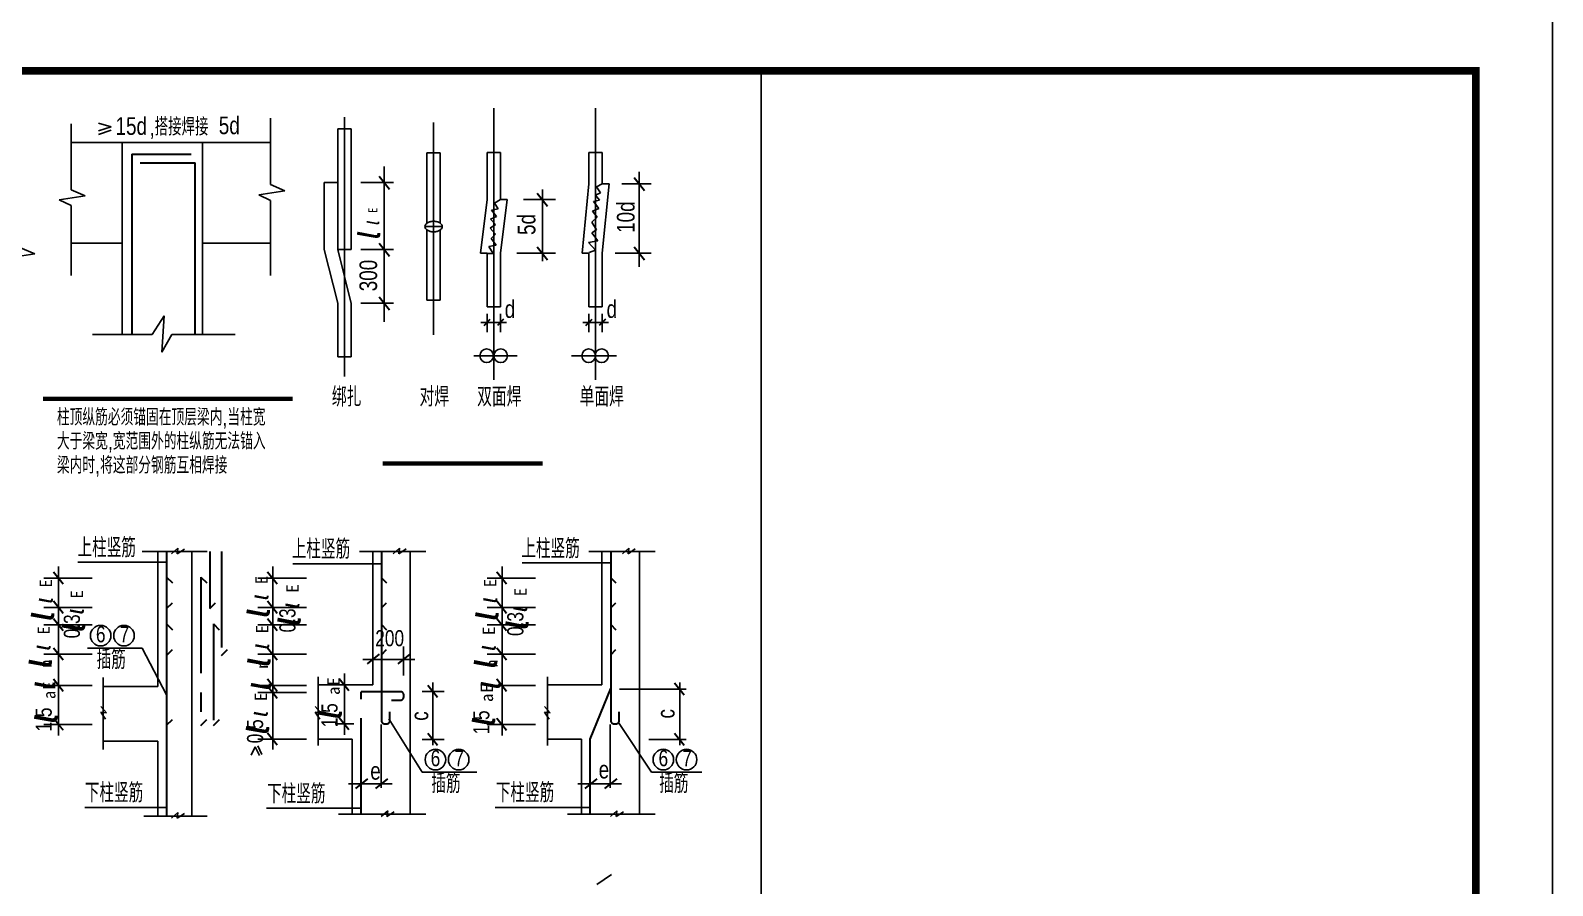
# Model space of a CAD drawing. Extents: x 299218 to 746073, y -331171 to -40619.
# Drawn here: x 440238 to 460052, y -101523 to -90397 of the extents above; entities that cross this region are included whole.
import ezdxf
from ezdxf.enums import TextEntityAlignment as Align

# ---------------------------------------------------------------- set-up
doc = ezdxf.new("R2010")
doc.units = 0
doc.header["$LTSCALE"] = 1000
doc.header["$MEASUREMENT"] = 0
doc.linetypes.add('CENTER', pattern=[2, 1.25, -0.25, 0.25, -0.25])
doc.layers.add('1', color=1, linetype='CENTER', lineweight=30)
for name, color, linetype in [('14', 2, 'Continuous'), ('2', 7, 'Continuous'), ('3', 3, 'Continuous'), ('_0', 7, 'Continuous'), ('DIM_SYMB', 3, 'Continuous'), ('LP2', 2, 'Continuous'), ('PUB_DIM', 3, 'Continuous'), ('PUB_TITLE', 4, 'Continuous'), ('ZB2', 3, 'Continuous'), ('柱线', 2, 'Continuous')]:
    doc.layers.add(name, color=color, linetype=linetype)
doc.styles.add('-宋体', font='', dxfattribs={"width": 0.8})
doc.styles.add('GS_Rein', font='GS_TXT.shx', dxfattribs={"width": 0.7, "bigfont": 'GS_HZTXT.shx'})
doc.styles.add('WMF-宋体0', font='')
doc.styles.get('-宋体').set_extended_font_data('SimSun')
doc.styles.get('WMF-宋体0').set_extended_font_data('SimSun')

# ---------------------------------------------------------------- blocks, each defined once
blk = doc.blocks.new('21')
at = {"color": 7, "style": 'WMF-宋体0'}
blk.add_text('ι', height=400, rotation=350, dxfattribs=at).set_placement((187212, -120479))
for s, p in [('a', (187568, -120476)), ('E', (187688, -120476))]:
    blk.add_text(s, height=160, dxfattribs=at).set_placement(p)
blk = doc.blocks.new('A$C30D65830')
at = {"color": 7, "style": 'WMF-宋体0'}
for height, p in [(500, (-461, -101)), (300, (-154, -92))]:
    blk.add_text('ι', height=height, rotation=350, dxfattribs=at).set_placement(p)
blk.add_text('E', height=200, dxfattribs=at).set_placement((134, -97))
blk = doc.blocks.new('弘吉车间2')
at = {"layer": '14'}
blk.add_lwpolyline([(-9300, 0), (0, 0), (0, 40000), (-9300, 40000)], close=True, dxfattribs=at)

msp = doc.modelspace()

# ---------------------------------------------------------------- linework, layer by layer
for p, q in [((443364.7, -91536.3, -2616.3), (443364.7, -92402.8, -2616.3)), ((440766.8, -91611.9, -2616.3), (440766.8, -92468.7, -2616.3)), ((440952, -92547.9, -2616.3), (440766.8, -92468.7, -2616.3)), ((443211, -92534.2, -2616.3), (443549.9, -92482.1, -2616.3)), ((443549.9, -92482.1, -2616.3), (443364.7, -92402.8, -2616.3)), ((440613.1, -92600, -2616.3), (440952, -92547.9, -2616.3)), ((440766.8, -92676.7, -2616.3), (440613.1, -92600, -2616.3)), ((440766.8, -92676.7, -2616.3), (440766.8, -93587.1, -2616.3)), ((443364.7, -92610.9, -2616.3), (443211, -92534.2, -2616.3)), ((443364.7, -92610.9, -2616.3), (443364.7, -93584.2, -2616.3)), ((439956.5, -93356.1, -2616.3), (440295.4, -93304.1, -2616.3)), ((440295.4, -93304.1, -2616.3), (440110.2, -93224.8, -2616.3)), ((441823.3, -94352.2, -2616.3), (441980.6, -94110.8, -2616.3)), ((441980.6, -94110.8, -2616.3), (441949.1, -94582, -2616.3)), ((441046.3, -94352.2, -2616.3), (441823.3, -94352.2, -2616.3)), ((441949.1, -94582, -2616.3), (442078.9, -94352.2, -2616.3)), ((442078.9, -94352.2, -2616.3), (442904.7, -94352.2, -2616.3)), ((442074.8, -97207.6), (442158.8, -97134)), ((442158.8, -97134), (442148.3, -97207.6)), ((442148.3, -97207.6), (442242.9, -97144.5)), ((444959.4, -97205.8), (445043.5, -97132.2)), ((445043.5, -97132.2), (445032.9, -97205.8)), ((445032.9, -97205.8), (445127.5, -97142.7)), ((447943.7, -97205.8), (448027.8, -97132.2)), ((448027.8, -97132.2), (448017.3, -97205.8)), ((448017.3, -97205.8), (448111.8, -97142.7)), ((441153.3, -99191.4), (441226.9, -99275.5)), ((443944.3, -99191.4), (444017.9, -99275.5)), ((446928.6, -99191.4), (447002.2, -99275.5)), ((441226.9, -99275.5), (441153.3, -99265)), ((441153.3, -99265), (441216.3, -99359.5)), ((444017.9, -99275.5), (443944.3, -99265)), ((443944.3, -99265), (444007.4, -99359.5)), ((447002.2, -99275.5), (446928.6, -99265)), ((446928.6, -99265), (446991.7, -99359.5)), ((443112.4, -99827.6), (443165, -99716.2)), ((443165, -99716.2), (443219.7, -99829.6)), ((443197.4, -99706.1), (443252.1, -99819.5)), ((442074.8, -100647.3), (442158.8, -100573.7)), ((442158.8, -100573.7), (442148.3, -100647.3)), ((442148.3, -100647.3), (442242.9, -100584.2)), ((444804.3, -100625.3), (444888.4, -100551.7)), ((444888.4, -100551.7), (444877.8, -100625.3)), ((444877.8, -100625.3), (444972.4, -100562.2)), ((447788.6, -100625.3), (447872.7, -100551.7)), ((447872.7, -100551.7), (447862.2, -100625.3)), ((447862.2, -100625.3), (447956.7, -100562.2))]:
    msp.add_line(p, q)
at = {"layer": '1', "color": 6}
for p, q in [((441559, -92008, -2616.3), (442329.6, -92008, -2616.3)), ((441666.1, -92121.4, -2616.3), (442383.1, -92121.4, -2616.3)), ((444777.3, -92291.8, -5232.6), (444912.2, -92460.6, -5232.6)), ((448095.6, -92309.7, -5232.6), (448230.5, -92478.5, -5232.6)), ((446835.8, -92513.2, -5232.6), (446970.8, -92681.9, -5232.6)), ((444777.3, -93163.9, -5232.6), (444912.2, -93332.7, -5232.6)), ((446835.8, -93210.8, -5232.6), (446970.8, -93379.6, -5232.6)), ((448095.6, -93210.8, -5232.6), (448230.5, -93379.6, -5232.6)), ((444777.3, -93861.6, -5232.6), (444912.2, -94030.3, -5232.6)), ((446142.5, -94235), (446222.5, -94155)), ((446397, -94155), (446317, -94235)), ((447468.2, -94235), (447548.2, -94155)), ((447722.6, -94155), (447642.6, -94235)), ((442574.4, -97176.1), (442574.4, -97919.1)), ((442725.3, -97176.1), (442725.3, -98531.1)), ((440537.6, -97439.6), (440662.9, -97596.4)), ((443326, -97439.6), (443451.3, -97596.4)), ((446310.3, -97439.6), (446435.6, -97596.4)), ((442011.3, -97510.9), (442086.2, -97585.8)), ((442457.4, -97510.9), (442457.4, -99438.3)), ((442457.4, -97510.9), (442532.3, -97585.8)), ((444807.6, -97518.8), (444874.6, -97585.8)), ((447792, -97518.8), (447858.9, -97585.8)), ((440537.6, -97820.3), (440662.9, -97977)), ((442011.3, -97919.1), (442086.2, -97844.2)), ((442574.4, -97919.1), (442649.3, -97844.2)), ((443326, -97820.3), (443451.3, -97977)), ((444807.6, -97911.1), (444874.6, -97844.2)), ((446310.3, -97820.3), (446435.6, -97977)), ((447792, -97911.1), (447858.9, -97844.2)), ((440537.6, -98049.4), (440662.9, -98206.1)), ((443326, -98049.4), (443451.3, -98206.1)), ((446310.3, -98049.4), (446435.6, -98206.1)), ((442011.3, -98119.6), (442086.2, -98194.5)), ((442619.4, -98119.6), (442619.4, -99438.3)), ((442619.4, -98119.6), (442694.3, -98194.5)), ((444807.6, -98127.6), (444874.6, -98194.5)), ((447792, -98127.6), (447858.9, -98194.5)), ((440537.6, -98427.9), (440662.9, -98584.7)), ((442011.3, -98527.8), (442086.2, -98452.9)), ((442725.3, -98531.1), (442803.5, -98452.9)), ((443326, -98427.9), (443451.3, -98584.7)), ((444807.6, -98519.8), (444874.6, -98452.9)), ((446310.3, -98427.9), (446435.6, -98584.7)), ((447792, -98519.8), (447858.9, -98452.9)), ((444776.3, -98514.2), (444619.6, -98639.5)), ((445179, -98514.2), (445022.3, -98639.5)), ((440537.6, -98835), (440662.9, -98991.8)), ((443326, -98835), (443451.3, -98991.8)), ((444258.6, -98827), (444383.9, -98983.7)), ((446310.3, -98835), (446435.6, -98991.8)), ((443326, -98925.9), (443451.3, -99082.6)), ((445056.8, -99001), (444541.7, -99001)), ((444541.7, -100595.6), (444541.7, -99001)), ((445097.3, -99069.5), (445097.3, -99041.5)), ((445410.2, -98916.7), (445535.5, -99073.4)), ((447526.1, -99619.8), (447792, -98959.4)), ((448623.4, -98885.9), (448748.7, -99042.6)), ((444918.4, -99376.9), (444918.4, -99262.2)), ((444938.8, -99110), (445056.8, -99110)), ((447902.7, -99376.9), (447902.7, -99262.2)), ((442011.3, -99435), (442086.2, -99360.1)), ((442457.4, -99438.3), (442535.6, -99360.1)), ((442619.4, -99438.3), (442697.6, -99360.1)), ((444258.6, -99335.4), (444383.9, -99492.1)), ((444848.1, -99417.4), (444877.9, -99417.4)), ((446310.3, -99343.4), (446435.6, -99500.2)), ((447832.5, -99417.4), (447862.2, -99417.4)), ((443326, -99536), (443451.3, -99692.8)), ((445410.2, -99538.6), (445535.5, -99695.3)), ((447526.1, -100595.6), (447526.1, -99619.8)), ((448623.4, -99538.6), (448748.7, -99695.3)), ((444626.4, -100132.8), (444469.7, -100258.2)), ((444885, -100132.8), (444728.3, -100258.2)), ((447610.7, -100132.8), (447454, -100258.2)), ((447869.3, -100132.8), (447712.6, -100258.2))]:
    msp.add_line(p, q, dxfattribs=at)
at = {"layer": '1', "color": 6, "linetype": 'ByBlock'}
for p, q in [((441559, -92008, -2616.3), (441559, -94352.2, -2616.3)), ((442383.1, -94352.2, -2616.3), (442383.1, -92121.4, -2616.3)), ((442008, -97176.1), (442008, -100617.8)), ((444807.6, -97176.1), (444807.6, -99376.9)), ((447792, -97176.1), (447792, -99376.9))]:
    msp.add_line(p, q, dxfattribs=at)
at = {"layer": '1', "color": 6}
for centre, start, end in [((445056.8, -99041.5), 0, 90), ((445056.8, -99069.5), 270, 0), ((444848.1, -99376.9), 180, 270), ((444877.9, -99376.9), 270, 0), ((447832.5, -99376.9), 180, 270), ((447862.2, -99376.9), 270, 0)]:
    msp.add_arc(centre, 40.5, start, end, dxfattribs=at)
at = {"layer": '2', "color": 2, "ltscale": 15}
for p, q in [((444325.4, -94898, -5232.6), (444325.4, -91523.4, -5232.6)), ((446269.7, -94940.9, -5232.6), (446269.7, -91408.6, -5232.6)), ((447595.4, -94940.9, -5232.6), (447595.4, -91408.6, -5232.6)), ((444238.2, -91678.5, -5232.6), (444238.2, -93248.3, -5232.6)), ((444412.6, -91678.5, -5232.6), (444238.2, -91678.5, -5232.6)), ((444412.6, -93248.3, -5232.6), (444412.6, -91678.5, -5232.6)), ((445486.1, -94356.8, -5232.6), (445486.1, -91594.5, -5232.6)), ((440766.8, -91856.3, -2616.3), (443364.7, -91856.3, -2616.3)), ((441430.8, -93164.5, -2616.3), (441430.8, -91856.3, -2616.3)), ((442477.3, -93164.5, -2616.3), (442477.3, -91856.3, -2616.3)), ((445398.9, -91989.5, -5232.6), (445398.9, -92905, -5232.6)), ((445573.3, -91989.5, -5232.6), (445398.9, -91989.5, -5232.6)), ((445573.3, -92905, -5232.6), (445573.3, -91989.5, -5232.6)), ((446182.5, -91987.1, -5232.6), (446182.5, -92597.5, -5232.6)), ((446182.5, -91987.1, -5232.6), (446357, -91987.1, -5232.6)), ((446357, -91987.1, -5232.6), (446357, -92597.5, -5232.6)), ((447508.2, -91987.1, -5232.6), (447508.2, -92394.1, -5232.6)), ((447508.2, -91987.1, -5232.6), (447682.6, -91987.1, -5232.6)), ((447682.6, -91987.1, -5232.6), (447682.6, -92394.1, -5232.6)), ((444844.7, -92166.9, -5232.6), (444844.7, -94188, -5232.6)), ((448163.1, -92235.1, -5232.6), (448163.1, -93474.8, -5232.6)), ((444063.8, -92376.2, -5232.6), (444063.8, -93245.4, -5232.6)), ((444063.8, -92376.2, -5232.6), (444238.2, -92376.2, -5232.6)), ((444537.5, -92376.2, -5232.6), (444962.6, -92376.2, -5232.6)), ((446903.3, -92464.7, -5232.6), (446903.3, -93398.3, -5232.6)), ((447508.2, -92394.1, -5232.6), (447421, -93295.2, -5232.6)), ((447660.2, -92509.2, -5232.6), (447592.3, -92539.4, -5232.6)), ((447682.6, -92394.1, -5232.6), (447607.4, -92433.9, -5232.6)), ((447607.4, -92433.9, -5232.6), (447660.2, -92509.2, -5232.6)), ((447769.8, -92394.1, -5232.6), (447682.6, -93295.2, -5232.6)), ((447682.6, -92394.1, -5232.6), (447769.8, -92394.1, -5232.6)), ((447938.3, -92394.1, -5232.6), (448316.2, -92394.1, -5232.6)), ((446182.5, -92597.5, -5232.6), (446095.3, -93295.2, -5232.6)), ((446328.6, -92716.4, -5232.6), (446240.8, -92733.9, -5232.6)), ((446357, -92597.5, -5232.6), (446280.3, -92646.2, -5232.6)), ((446280.3, -92646.2, -5232.6), (446328.6, -92716.4, -5232.6)), ((446357, -93295.2, -5232.6), (446444.2, -92597.5, -5232.6)), ((446357, -92597.5, -5232.6), (446444.2, -92597.5, -5232.6)), ((446658.6, -92597.5, -5232.6), (447071.8, -92597.5, -5232.6)), ((447637.6, -92712.7, -5232.6), (447554.6, -92750.3, -5232.6)), ((447645.1, -92607.2, -5232.6), (447569.7, -92622.2, -5232.6)), ((447569.7, -92622.2, -5232.6), (447637.6, -92712.7, -5232.6)), ((447592.3, -92539.4, -5232.6), (447645.1, -92607.2, -5232.6)), ((446293.5, -92922.6, -5232.6), (446223.2, -92970.9, -5232.6)), ((446306.7, -92817.3, -5232.6), (446227.6, -92852.4, -5232.6)), ((446227.6, -92852.4, -5232.6), (446293.5, -92922.6, -5232.6)), ((446240.8, -92733.9, -5232.6), (446306.7, -92817.3, -5232.6)), ((447615, -92825.7, -5232.6), (447547.1, -92893.5, -5232.6)), ((447547.1, -92893.5, -5232.6), (447607.4, -92991.4, -5232.6)), ((447554.6, -92750.3, -5232.6), (447615, -92825.7, -5232.6)), ((445372.7, -92948.8, -5232.6), (445599.4, -92948.8, -5232.6)), ((445398.9, -92992.6, -5232.6), (445398.9, -93908.1, -5232.6)), ((445573.3, -93908.1, -5232.6), (445573.3, -92992.6, -5232.6)), ((446223.2, -92970.9, -5232.6), (446293.5, -93045.5, -5232.6)), ((446293.5, -93045.5, -5232.6), (446236.4, -93102.6, -5232.6)), ((446236.4, -93102.6, -5232.6), (446302.3, -93190.3, -5232.6)), ((447607.4, -92991.4, -5232.6), (447547.1, -93029.1, -5232.6)), ((447547.1, -93029.1, -5232.6), (447622.5, -93134.6, -5232.6)), ((440766.8, -93164.5, -2616.3), (441430.8, -93164.5, -2616.3)), ((441430.8, -93164.5, -2616.3), (441430.8, -94352.2, -2616.3)), ((442477.3, -93164.5, -2616.3), (442477.3, -94352.2, -2616.3)), ((442477.3, -93164.5, -2616.3), (443364.7, -93164.5, -2616.3)), ((442520.9, -93164.5, -2616.3), (443364.7, -93164.5, -2616.3)), ((444063.8, -93245.4, -5232.6), (444238.2, -93946, -5232.6)), ((444238.2, -93248.3, -5232.6), (444412.6, -93948.9, -5232.6)), ((444238.2, -93248.3, -5232.6), (444412.6, -93248.3, -5232.6)), ((444537.5, -93248.3, -5232.6), (444962.6, -93248.3, -5232.6)), ((446095.3, -93295.2, -5232.6), (446182.5, -93295.2, -5232.6)), ((446182.5, -93295.2, -5232.6), (446182.5, -93992.9, -5232.6)), ((446262.7, -93300, -5232.6), (446183.7, -93300, -5232.6)), ((446302.3, -93190.3, -5232.6), (446205.7, -93207.9, -5232.6)), ((446205.7, -93207.9, -5232.6), (446262.7, -93300, -5232.6)), ((446357, -93295.2, -5232.6), (446357, -93992.9, -5232.6)), ((446571.4, -93295.2, -5232.6), (447071.8, -93295.2, -5232.6)), ((447421, -93295.2, -5232.6), (447508.2, -93295.2, -5232.6)), ((447622.5, -93134.6, -5232.6), (447501.9, -93157.2, -5232.6)), ((447501.9, -93157.2, -5232.6), (447592.3, -93255.2, -5232.6)), ((447508.2, -93295.2, -5232.6), (447508.2, -93992.9, -5232.6)), ((447592.3, -93255.2, -5232.6), (447509.4, -93285.3, -5232.6)), ((447682.6, -93295.2, -5232.6), (447682.6, -93992.9, -5232.6)), ((447851.1, -93295.2, -5232.6), (448316.2, -93295.2, -5232.6)), ((445398.9, -93908.1, -5232.6), (445573.3, -93908.1, -5232.6)), ((444238.2, -93946, -5232.6), (444238.2, -94643.6, -5232.6)), ((444412.6, -93946, -5232.6), (444412.6, -94643.6, -5232.6)), ((444537.5, -93946, -5232.6), (444962.6, -93946, -5232.6)), ((446182.5, -93992.9, -5232.6), (446357, -93992.9, -5232.6)), ((447508.2, -93992.9, -5232.6), (447682.6, -93992.9, -5232.6)), ((444238.2, -94643.6, -5232.6), (444412.6, -94643.6, -5232.6)), ((446008.9, -94632.3, -5232.6), (446574.9, -94632.3, -5232.6)), ((447283.1, -94632.3, -5232.6), (447866.2, -94632.3, -5232.6))]:
    msp.add_line(p, q, dxfattribs=at)
at = {"layer": '2'}
for p, q in [((442539.6, -97176.1), (441694, -97176.1)), ((441897.2, -97176.1), (441897.2, -98932.3)), ((442341.1, -100617.8), (442341.1, -97176.1)), ((445384.3, -97176.1), (444520.8, -97176.1)), ((444693.2, -97176.1), (444693.2, -98910.1)), ((445181.4, -100595.6), (445181.4, -97176.1)), ((448368.6, -97176.1), (447505.1, -97176.1)), ((447677.5, -97176.1), (447677.5, -98910.1)), ((448165.7, -100595.6), (448165.7, -97176.1)), ((440604.1, -97370.2), (440604.1, -99568.9)), ((442008, -97313.1), (440855.5, -97313.1)), ((443326, -97439.6), (443451.3, -97596.4)), ((443392.5, -97370.2), (443392.5, -99568.9)), ((443392.5, -97370.2), (443392.5, -99753.1)), ((444807.6, -97335), (443655.2, -97335)), ((446310.3, -97439.6), (446435.6, -97596.4)), ((446376.8, -97370.2), (446376.8, -99568.9)), ((446376.8, -97370.2), (446376.8, -99568.9)), ((447792, -97324.1), (446639.5, -97324.1)), ((440411, -97522.8), (441041.6, -97522.8)), ((443199.4, -97522.8), (443829.9, -97522.8)), ((443199.4, -97522.8), (443829.9, -97522.8)), ((446183.7, -97522.8), (446814.3, -97522.8)), ((446183.7, -97522.8), (446814.3, -97522.8)), ((440411, -97903.4), (441041.6, -97903.4)), ((443199.4, -97903.4), (443829.9, -97903.4)), ((446183.7, -97903.4), (446814.3, -97903.4)), ((440411, -98132.5), (441041.6, -98132.5)), ((443199.4, -98132.5), (443829.9, -98132.5)), ((446183.7, -98132.5), (446814.3, -98132.5)), ((441691.5, -98434), (440980.3, -98434)), ((441691.5, -98434), (442008, -99041.8)), ((443326, -98427.9), (443451.3, -98584.7)), ((445095.9, -98410.5), (445095.9, -98791.2)), ((446310.3, -98427.9), (446435.6, -98584.7)), ((440411, -98511.1), (441041.6, -98511.1)), ((443199.4, -98511.1), (443829.9, -98511.1)), ((443199.4, -98511.1), (443829.9, -98511.1)), ((444565.3, -98580.6), (445241.5, -98580.6)), ((446183.7, -98511.1), (446814.3, -98511.1)), ((446183.7, -98511.1), (446814.3, -98511.1)), ((441184.8, -98817.5), (441184.8, -99754.4)), ((443326, -98835), (443451.3, -98991.8)), ((443984.1, -98806.9), (443984.1, -99701.5)), ((444258.6, -98827), (444383.9, -98983.7)), ((444325, -98762.9), (444325, -99560.9)), ((446310.3, -98835), (446435.6, -98991.8)), ((446968.5, -98806.9), (446968.5, -99701.5)), ((440411, -98918.2), (441041.6, -98918.2)), ((441897.2, -98932.3), (441184.8, -98932.3)), ((443199.4, -98918.2), (443829.9, -98918.2)), ((443199.4, -98918.2), (443829.9, -98918.2)), ((443199.4, -99009), (443829.9, -99009)), ((443199.4, -99009), (443829.9, -99009)), ((443326, -98925.9), (443451.3, -99082.6)), ((444693.2, -98910.1), (443984.1, -98910.1)), ((444046.9, -98910.1), (444446.6, -98910.1)), ((444046.9, -98910.1), (444446.6, -98910.1)), ((445622.1, -98999.8), (445336.9, -98999.8)), ((445476.6, -99695.6), (445476.6, -98878.7)), ((446183.7, -98918.2), (446814.3, -98918.2)), ((446183.7, -98918.2), (446814.3, -98918.2)), ((447677.5, -98910.1), (446968.5, -98910.1)), ((447908, -98969), (448772, -98969)), ((448689.9, -99695.6), (448689.9, -98878.7)), ((440411, -99426.6), (441041.6, -99426.6)), ((440537.6, -99343.4), (440662.9, -99500.2)), ((444206.9, -99418.5), (444446.6, -99418.5)), ((444206.9, -99418.5), (444446.6, -99418.5)), ((444258.6, -99335.4), (444383.9, -99492.1)), ((444801.9, -100250.2), (444801.9, -99426.6)), ((445337.7, -100046.8), (444902.1, -99351.6)), ((446183.7, -99426.6), (446814.3, -99426.6)), ((446183.7, -99426.6), (446814.3, -99426.6)), ((446310.3, -99343.4), (446435.6, -99500.2)), ((447786.2, -100250.2), (447786.2, -99426.6)), ((448323.6, -100046.8), (447892.4, -99399.3)), ((441184.8, -99642), (441897.2, -99642)), ((441897.2, -99642), (441897.2, -100617.8)), ((443199.4, -99619.2), (443829.9, -99619.2)), ((443199.4, -99619.2), (443829.9, -99619.2)), ((443984.1, -99619.2), (444427.3, -99619.2)), ((444427.3, -99619.2), (444427.3, -100595.6)), ((445622.1, -99621.7), (445336.9, -99621.7)), ((446968.5, -99619.2), (447411.6, -99619.2)), ((447411.6, -99619.2), (447411.6, -100595.6)), ((448287.7, -99621.7), (448772, -99621.7)), ((446048.9, -100046.8), (445337.7, -100046.8)), ((448978.3, -100046.8), (448323.6, -100046.8)), ((444378.5, -100199.3), (444947.5, -100199.3)), ((447362.8, -100199.3), (447931.8, -100199.3)), ((442008, -100506.4), (440945, -100506.4)), ((441714.1, -100617.8), (442539.6, -100617.8)), ((444541.7, -100517.4), (443309.8, -100517.4)), ((444246.5, -100595.6), (445384.3, -100595.6)), ((447526.1, -100506.5), (446285.5, -100506.5)), ((447230.9, -100595.6), (448368.6, -100595.6))]:
    msp.add_line(p, q, dxfattribs=at)
at = {"layer": '2', "color": 2, "ltscale": 15, "elevation": -5232.6}
msp.add_lwpolyline([(445372.7, -92948.8, 0.1509731), (445380.2, -92973.1, 0.1070074), (445405.9, -92997.4, 0.0748851), (445440.7, -93011.9, 0.0615879), (445486.1, -93017.6, 0.0615879), (445531.5, -93011.9, 0.0748851), (445566.2, -92997.4, 0.1070074), (445592, -92973.1, 0.1509731), (445599.4, -92948.8, 0.1509731), (445592, -92924.6, 0.1070074), (445566.2, -92900.2, 0.0748851), (445531.5, -92885.7, 0.0615879), (445486.1, -92880.1, 0.0615879), (445440.7, -92885.7, 0.0748851), (445405.9, -92900.2, 0.1070074), (445380.2, -92924.6, 0.1509731)], format="xyb", close=True, dxfattribs=at)
at = {"layer": '2', "color": 2, "ltscale": 15}
for centre in [(446176.7, -94629.8, -5232.6), (446359.8, -94629.8, -5232.6), (447504.5, -94629.8, -5232.6), (447674.1, -94629.8, -5232.6)]:
    msp.add_circle(centre, 88.2, dxfattribs=at)
at = {"layer": '2'}
for centre in [(441152.4, -98271.3), (441455.6, -98271.3), (445509.8, -99884.1), (445813, -99884.1), (448476.1, -99884.1), (448779.3, -99884.1)]:
    msp.add_circle(centre, 133.7, dxfattribs=at)
at = {"layer": 'DIM_SYMB', "const_width": 56}
for points in [[(440400.2, -95192), (443652.5, -95192)], [(444823.5, -96030.6), (446904.9, -96030.6)]]:
    msp.add_lwpolyline(points, dxfattribs=at)
at = {"layer": 'DIM_SYMB', "color": 7}
msp.add_lwpolyline([(447801.1, -101378.6), (447610.2, -101510.7)], dxfattribs=at)
at = {"layer": 'LP2'}
for p, q in [((441287.7, -91650.2, -2616.3), (441122.6, -91604.3, -2616.3)), ((441122.6, -91705.3, -2616.3), (441287.7, -91650.2, -2616.3)), ((441123.7, -91749.6, -2616.3), (441288.8, -91694.5, -2616.3))]:
    msp.add_line(p, q, dxfattribs=at)
at = {"layer": 'PUB_DIM'}
for p, q in [((446182.5, -94083.8), (446182.5, -94322.5)), ((446357, -94083.8), (446357, -94322.5)), ((447508.2, -94083.8), (447508.2, -94322.5)), ((447682.6, -94083.8), (447682.6, -94322.5)), ((446182.5, -94195), (446102.5, -94195)), ((446182.5, -94195), (446357, -94195)), ((446357, -94195), (446437, -94195)), ((447508.2, -94195), (447428.2, -94195)), ((447508.2, -94195), (447682.6, -94195)), ((447682.6, -94195), (447762.6, -94195))]:
    msp.add_line(p, q, dxfattribs=at)
at = {"layer": 'PUB_TITLE'}
msp.add_lwpolyline([(385751.6, -131922.2), (460051.6, -131922.2), (460051.6, -89922.2), (385751.6, -89922.2)], close=True, dxfattribs=at)
at = {"layer": 'PUB_TITLE', "const_width": 100}
msp.add_lwpolyline([(388251.6, -130922.2), (459051.6, -130922.2), (459051.6, -90922.2), (388251.6, -90922.2)], close=True, dxfattribs=at)

# ---------------------------------------------------------------- block references
at = {"xscale": 0.8000000000465661, "yscale": 0.8000000000465661, "zscale": 0.8000000000465661, "rotation": 90}
for p in [(440442.2, -97752), (443249.4, -97709.5), (443651.2, -97818.5), (446226.3, -97747.9), (446618, -97865.2), (440845.3, -97895.7), (440412.8, -98364.6), (443258.4, -98348.9), (446207.8, -98369.5), (443239.9, -99229)]:
    msp.add_blockref('A$C30D65830', p, dxfattribs=at)
at = {"rotation": 90}
for p in [(323789, -286610.9), (320087.1, -286665), (325783.8, -286702.6)]:
    msp.add_blockref('21', p, dxfattribs=at)
at = {"layer": '_0'}
msp.add_blockref('弘吉车间2', (459051.6, -130922.2), dxfattribs=at)

# ---------------------------------------------------------------- texts
at = {"color": 7, "style": '-宋体', "width": 0.8}
for s, height, rotation, p in [('E', 120, 90, (444755.3, -92768.5)), ('ι', 218.9, 80, (444769.2, -92946)), ('ι', 400, 80, (444771.3, -93145))]:
    msp.add_text(s, height=height, rotation=rotation, dxfattribs=at).set_placement(p)
at = {"color": 7, "style": 'WMF-宋体0'}
for s, height, rotation, p in [('n', 150, 90, (440513.8, -98688)), ('n', 150, 90, (443328.7, -98699.3)), ('n', 150, 90, (446319.5, -98686)), ('ι', 350, 80, (440536.9, -99005.4)), ('ι', 350, 80, (443351.8, -99016.7)), ('ι', 350, 80, (446342.6, -99003.4))]:
    msp.add_text(s, height=height, rotation=rotation, dxfattribs=at).set_placement(p)
at = {"layer": '2', "color": 2, "ltscale": 15, "style": 'GS_Rein', "width": 0.8}
for s, p in [('10d', (448101.8, -93031.4, -5232.6)), ('5d', (446811.4, -93058.2, -5232.6)), ('300', (444751, -93791.1, -5232.6))]:
    msp.add_text(s, height=230, rotation=90, dxfattribs=at).set_placement(p)
for s, height, p in [('d', 230, (446412.1, -94137.1, -5232.6)), ('d', 230, (447737.7, -94137.1, -5232.6)), ('上柱竖筋', 250, (440851, -97251, -10465.2)), ('上柱竖筋', 250, (443640.2, -97270.1, -10465.2)), ('上柱竖筋', 250, (446628.9, -97264.1, -10465.2)), ('200', 210, (444727, -98409.3)), ('插筋', 250, (441099.5, -98706.1, -10465.2)), ('e', 230, (444661.6, -100145.4)), ('插筋', 250, (445456.9, -100318.9, -10465.2)), ('e', 230, (447635.2, -100129.2)), ('插筋', 250, (448423.2, -100318.9, -10465.2)), ('下柱竖筋', 250, (440946.2, -100439.7, -10465.2)), ('下柱竖筋', 250, (443318.2, -100454.2, -10465.2)), ('下柱竖筋', 250, (446295.6, -100439, -10465.2))]:
    msp.add_text(s, height=height, dxfattribs=at).set_placement(p)
for s, height, p in [('绑扎', 252.91, (444353.6, -95290, -5232.6)), ('对焊', 252.91, (445495.5, -95290, -5232.6)), ('双面焊', 252.91, (446341.4, -95290, -5232.6)), ('单面焊', 252.91, (447674.4, -95290, -5232.6)), ('6', 210, (441153.3, -98357.8)), ('7', 210, (441462.4, -98357.8)), ('6', 210, (445510.7, -99970.6)), ('7', 210, (445819.8, -99970.6)), ('6', 210, (448477, -99970.6)), ('7', 210, (448786.1, -99970.6))]:
    msp.add_text(s, height=height, dxfattribs=at).set_placement(p, align=Align.CENTER)
for s, height, p in [('0.3 ', 210, (440882.3, -98119.1, -12419.9)), ('0.3 ', 210, (443688.2, -98042, -12419.9)), ('0.3 ', 210, (446655, -98088.7, -12419.9)), ('c', 230, (445416.4, -99317.2, -12419.9)), ('c', 230, (448622.5, -99288.1, -12419.9))]:
    msp.add_text(s, height=height, rotation=90, dxfattribs=at).set_placement(p, align=Align.CENTER)
at = {"layer": '3', "color": 2, "style": 'GS_Rein', "width": 0.8}
for s, p in [('15d', (441345.4, -91756.2, -2616.3)), ('5d', (442689.8, -91746.9, -2616.3))]:
    msp.add_text(s, height=230, dxfattribs=at).set_placement(p)
at = {"layer": 'ZB2', "style": 'GS_Rein', "width": 0.8}
for s, height, p in [(',搭接焊接', 230, (441787.7, -91765.1, -2616.3)), ('柱顶纵筋必须锚固在顶层梁内,当柱宽', 218.025, (440583.1, -95537.2, -2616.3)), ('大于梁宽,宽范围外的柱纵筋无法锚入', 218.025, (440583.1, -95850.3, -2616.3)), ('梁内时,将这部分钢筋互相焊接', 218.025, (440583.1, -96163.4, -2616.3))]:
    msp.add_text(s, height=height, dxfattribs=at).set_placement(p)
at = {"layer": '柱线', "color": 0, "style": 'GS_Rein', "width": 0.8}
for s, p in [('1.5', (440515.4, -99518.6)), ('1.5', (444236.3, -99463.1)), ('1.5', (446212.1, -99556.2)), ('0.5', (443267.3, -99672))]:
    msp.add_text(s, height=210, rotation=90, dxfattribs=at).set_placement(p)

doc.saveas('drawing.dxf')
